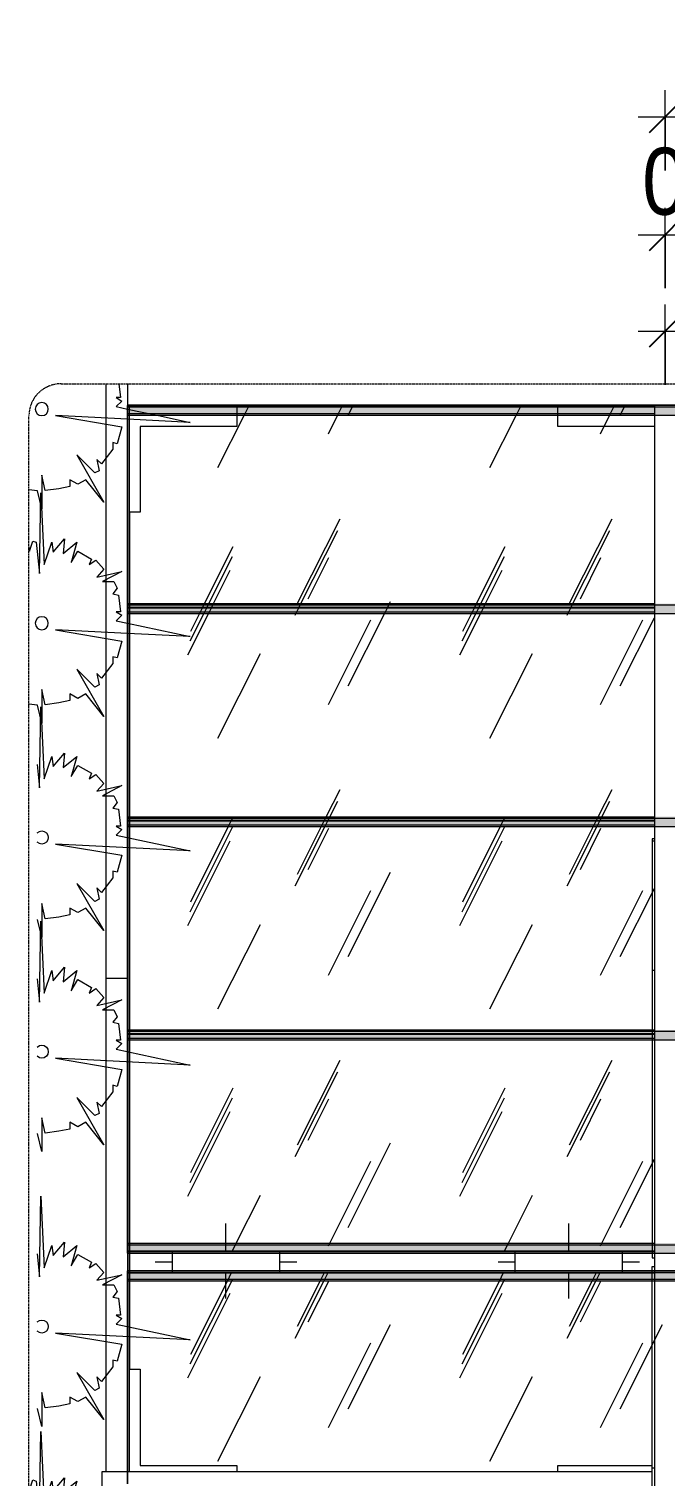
# Model space of a CAD drawing. Header units: millimetres. Extents: x 60855 to 206000, y 5274 to 78634.
# Drawn here: x 136500 to 139470, y 70437 to 77193 of the extents above; entities that cross this region are included whole.
import ezdxf

# ---------------------------------------------------------------- set-up
doc = ezdxf.new("R2010")
doc.units = ezdxf.units.MM
doc.linetypes.add('Dash - Tight', pattern=[4.5, 3, -1.5])
doc.linetypes.add('Hidden', pattern=[7.14375, 4.7625, -2.38125])
for name, color, linetype, lineweight in [('A-ANNO-DIMS', 211, 'Continuous', 9), ('A-ANNO-DIMS-125', 211, 'Continuous', 9), ('A-DETL-GENF-2', 92, 'Dash - Tight', 9), ('A-DETL-GENF-3', 92, 'Hidden', 18), ('A-FLOR', 192, 'Continuous', 9), ('A-GLAZ-CURT', 52, 'Continuous', 9), ('A-GLAZ-CWMG', 51, 'Continuous', 9), ('A-WALL', 113, 'Continuous', 9), ('C-PRKG', 70, 'Continuous', 9), ('G-IMPT', 8, 'Continuous', 9), ('L-PLNT-1', 253, 'Continuous', 9), ('S-COLS', 52, 'Continuous', 9)]:
    doc.layers.add(name, color=color, linetype=linetype, lineweight=lineweight)
doc.layers.add('A-GLAZ-CWMG-2', color=51, linetype='Continuous', lineweight=9, transparency=0.5)
doc.styles.add('UTM Avo', font='', dxfattribs={"width": 0.9, "height": 312.5})
doc.styles.get('UTM Avo').set_extended_font_data('UTM Avo')
doc.dimstyles.new('1_Dim_chi_tiet_2_5', dxfattribs={"dimscale": 304.8, "dimtxt": 312.281546, "dimasz": 0.492126, "dimexe": 0.410105, "dimexo": 0.0625, "dimgap": 0.04101, "dimtad": 1, "dimdec": 0, "dimrnd": 5, "dimzin": 0, "dimdsep": 46, "dimtxsty": 'UTM Avo', "dimblk1": 'OBLIQUE', "dimblk2": 'OBLIQUE', "dimsah": 1, "dimcen": 0.09, "dimdle": 0.410105, "dimazin": 0, "dimtfac": 1, "dimtdec": 4, "dimtix": 1, "dimtmove": 0, "dimatfit": 3, "dimfxl": 0.82021, "dimfxlon": 1, "dimtvp": 1, "dimtolj": 1, "dimtzin": 0, "dimarcsym": 2})
pattern_1 = [(63.321, (1491.9, 1001.66), (-0.0046, 1263.6984), [441.959, -2386.58]), (63.321, (221.9, 1001.66), (-0.0046, 1263.6984), [441.959, -2386.58]), (63.321, (2099.84, 1245.8), (-0.0046, 1263.6984), [441.959, -2386.58]), (63.321, (829.84, 1245.8), (-0.0046, 1263.6984), [441.959, -2386.58]), (63.321, (2007.8, 1159.6), (-0.0046, 1263.6984), [441.959, -2386.58]), (63.321, (737.8, 1159.6), (-0.0046, 1263.6984), [441.959, -2386.58]), (63.321, (1914, 1653.2), (-0.0046, 1263.6984), [214.813, -2613.726]), (63.321, (644, 1653.2), (-0.0046, 1263.6984), [214.813, -2613.726]), (63.321, (1852.7, 1576.8), (-0.0046, 1263.6984), [441.959, -2386.58]), (63.321, (582.7, 1576.8), (-0.0046, 1263.6984), [441.959, -2386.58]), (63.321, (1863.5, 1631.64), (-0.0046, 1263.6984), [441.959, -2386.58]), (63.321, (593.5, 1631.64), (-0.0046, 1263.6984), [441.959, -2386.58]), (63.321, (1351.1, 1391.06), (-0.0046, 1263.6984), [441.959, -2386.58]), (63.321, (81.1, 1391.06), (-0.0046, 1263.6984), [441.959, -2386.58]), (63.321, (1361.95, 1455.7), (-0.0046, 1263.6984), [441.959, -2386.58]), (63.321, (91.95, 1455.7), (-0.0046, 1263.6984), [441.959, -2386.58]), (63.321, (1364.87, 1502.3), (-0.0046, 1263.6984), [441.959, -2386.58]), (63.321, (94.87, 1502.3), (-0.0046, 1263.6984), [441.959, -2386.58])]
pattern_2 = [(63.321, (1491.9, 585.66), (-0.0046, 1263.6984), [441.959, -2386.58]), (63.321, (221.9, 585.66), (-0.0046, 1263.6984), [441.959, -2386.58]), (63.321, (2099.84, 829.8), (-0.0046, 1263.6984), [441.959, -2386.58]), (63.321, (829.84, 829.8), (-0.0046, 1263.6984), [441.959, -2386.58]), (63.321, (2007.8, 743.6), (-0.0046, 1263.6984), [441.959, -2386.58]), (63.321, (737.8, 743.6), (-0.0046, 1263.6984), [441.959, -2386.58]), (63.321, (1914, 1237.2), (-0.0046, 1263.6984), [214.813, -2613.726]), (63.321, (644, 1237.2), (-0.0046, 1263.6984), [214.813, -2613.726]), (63.321, (1852.7, 1160.8), (-0.0046, 1263.6984), [441.959, -2386.58]), (63.321, (582.7, 1160.8), (-0.0046, 1263.6984), [441.959, -2386.58]), (63.321, (1863.5, 1215.64), (-0.0046, 1263.6984), [441.959, -2386.58]), (63.321, (593.5, 1215.64), (-0.0046, 1263.6984), [441.959, -2386.58]), (63.321, (1351.1, 975.05), (-0.0046, 1263.6984), [441.959, -2386.58]), (63.321, (81.1, 975.05), (-0.0046, 1263.6984), [441.959, -2386.58]), (63.321, (1361.95, 1039.7), (-0.0046, 1263.6984), [441.959, -2386.58]), (63.321, (91.95, 1039.7), (-0.0046, 1263.6984), [441.959, -2386.58]), (63.321, (1364.87, 1086.3), (-0.0046, 1263.6984), [441.959, -2386.58]), (63.321, (94.87, 1086.3), (-0.0046, 1263.6984), [441.959, -2386.58])]

# ---------------------------------------------------------------- blocks, each defined once
blk = doc.blocks.new('xe oto1 - xe oto-V70-TKCS_NHÀ XE 1 - MẶT BẰNG MÁI')
at = {"layer": 'C-PRKG'}
for p, q in [((-2500, 0), (-50, 0)), ((-500, 0), (-50, 0)), ((-2500, 0), (-2000, 0)), ((-2500, -48.8), (-2500, -1)), ((-2500, -48.8), (-2500, -1)), ((-2500, -500), (-2500, -48.8)), ((-2500, -926.1), (-2500, -48.8)), ((-2000, -1), (-2000, -48.8)), ((-2000, -48.8), (-2000, -100)), ((-500, -48.8), (-500, -1)), ((-500, -100), (-500, -48.8)), ((-2450, -100), (-2450, -500)), ((-2000, -100), (-2450, -100)), ((-50, -100), (-500, -100)), ((-2450, -500), (-2500, -500)), ((-2500, -500), (-2500, -926.1)), ((-2500, -926.1), (-2500, -500)), ((-2500, -944.4), (-2500, -926.1)), ((-2500, -926.1), (-2500, -944.4)), ((-2500, -944.4), (-2500, -926.1)), ((-2500, -973.8), (-2500, -945.6)), ((-2500, -945.6), (-2500, -973.8)), ((-2500, -973.8), (-2500, -945.6)), ((-2500, -1921.1), (-2500, -973.8)), ((-2500, -973.8), (-2500, -1921.1)), ((-2500, -1921.1), (-2500, -973.8)), ((-2500, -1939.4), (-2500, -1921.1)), ((-2500, -1921.1), (-2500, -1939.4)), ((-2500, -1939.4), (-2500, -1921.1)), ((-2500, -1968.9), (-2500, -1940.6)), ((-2500, -1940.6), (-2500, -1968.9)), ((-2500, -1968.9), (-2500, -1940.6)), ((-2500, -2916.2), (-2500, -1968.9)), ((-2500, -1968.9), (-2500, -2916.2)), ((-2500, -2916.2), (-2500, -1968.9)), ((-2500, -2934.5), (-2500, -2916.2)), ((-2500, -2916.2), (-2500, -2934.5)), ((-2500, -2934.5), (-2500, -2916.2)), ((-2500, -2963.9), (-2500, -2935.7)), ((-2500, -2935.7), (-2500, -2963.9)), ((-2500, -2963.9), (-2500, -2935.7)), ((-2500, -3911.2), (-2500, -2963.9)), ((-2500, -2963.9), (-2500, -3911.2)), ((-2500, -3911.2), (-2500, -2963.9)), ((-2050, -3911.2), (-2050, -3820)), ((-2050, -3911.2), (-2050, -3820)), ((-450, -3911.2), (-450, -3820)), ((-450, -3911.2), (-450, -3820)), ((-2500, -3950.6), (-2500, -3911.2)), ((-2500, -3911.2), (-2500, -3950.6)), ((-2500, -3950.6), (-2500, -3911.2)), ((-2050, -3950), (-2050, -3911.2)), ((-2050, -3950), (-2050, -3911.2)), ((-450, -3950), (-450, -3911.2)), ((-450, -3950), (-450, -3911.2)), ((-2500, -3959), (-2500, -3950.6)), ((-2500, -3950.6), (-2500, -3959)), ((-2500, -3959), (-2500, -3950.6)), ((-2500, -4041), (-2500, -3959)), ((-2500, -3959), (-2500, -4041)), ((-2500, -4041), (-2500, -3959)), ((-2300, -3950), (-1800, -3950)), ((-2300, -3959), (-2300, -3950.6)), ((-2300, -4041), (-2300, -3959)), ((-1800, -3950.6), (-1800, -3959)), ((-1800, -3959), (-1800, -4041)), ((-700, -3950), (-200, -3950)), ((-700, -3959), (-700, -3950.6)), ((-700, -4041), (-700, -3959)), ((-200, -3950.6), (-200, -3959)), ((-200, -3959), (-200, -4041)), ((-2500, -4049.4), (-2500, -4041)), ((-2500, -4041), (-2500, -4049.4)), ((-2500, -4049.4), (-2500, -4041)), ((-2500, -4088.8), (-2500, -4049.4)), ((-2500, -4049.4), (-2500, -4088.8)), ((-2500, -4088.8), (-2500, -4049.4)), ((-2300, -4000), (-2380, -4000)), ((-2300, -4000), (-2380, -4000)), ((-2300, -4049.4), (-2300, -4041)), ((-1800, -4050), (-2300, -4050)), ((-2050, -4088.8), (-2050, -4050)), ((-2050, -4088.8), (-2050, -4050)), ((-1720, -4000), (-1800, -4000)), ((-1720, -4000), (-1800, -4000)), ((-1800, -4041), (-1800, -4049.4)), ((-700, -4000), (-780, -4000)), ((-700, -4000), (-780, -4000)), ((-700, -4049.4), (-700, -4041)), ((-200, -4050), (-700, -4050)), ((-450, -4088.8), (-450, -4050)), ((-450, -4088.8), (-450, -4050)), ((-120, -4000), (-200, -4000)), ((-120, -4000), (-200, -4000)), ((-200, -4041), (-200, -4049.4)), ((-2500, -4980), (-2500, -4088.8)), ((-2500, -4088.8), (-2500, -4500)), ((-2500, -4500), (-2500, -4088.8)), ((-2050, -4170), (-2050, -4088.8)), ((-2050, -4170), (-2050, -4088.8)), ((-450, -4170), (-450, -4088.8)), ((-450, -4170), (-450, -4088.8)), ((-2500, -4500), (-2450, -4500)), ((-2500, -4980), (-2500, -4500)), ((-2450, -4500), (-2450, -4950)), ((-2450, -4950), (-2000, -4950)), ((-2000, -4950), (-2000, -4980)), ((-500, -4950), (-60, -4950)), ((-500, -4980), (-500, -4950))]:
    blk.add_line(p, q, dxfattribs=at)
blk = doc.blocks.new('CAY MAI VAN PHUC - CAY DUC SOC_dwg-V142-TKCS_NHÀ XE 1 - MẶT BẰNG MÁI')
at = {"layer": 'G-IMPT'}
blk.add_line((-506.7, 0.1), (-690.4, -38.8), dxfattribs=at)
at = {"layer": 'G-IMPT', "flags": 128}
for points in [[(-455, 149.8), (-466, 67.5), (-439.4, 67.5), (-472.6, 47.6), (-439.4, 14.4), (-506.7, 0.1)], [(-690.4, -38.8), (-878.3, -78.6), (-506.7, -60.1)], [(-506.7, -60.1), (-80.3, -38.8), (-472.6, -105.2), (-446, -204.9), (-419.4, -198.2), (-419.4, -238.1), (-352.9, -324.5), (-326.3, -297.9), (-339.6, -364.4), (-313, -377.6), (-206.6, -271.3), (-366.2, -550.4), (-259.8, -417.5), (-213.3, -444.1), (-166.7, -417.5), (-166.7, -457.4), (-100.2, -470.7), (-19.9, -481.4), (-0.5, -390.9), (-0.5, -590.3), (26.2, -484), (76, -478.4)]]:
    blk.add_lwpolyline(points, dxfattribs=at)
at = {"layer": 'G-IMPT'}
blk.add_circle((0, 0), 38.6, dxfattribs=at)
blk = doc.blocks.new('CAY MAI VAN PHUC - CAY BONG TRANG-V143-TKCS_NHÀ XE 1 - MẶT BẰNG MÁI')
at = {"extrusion": (0, 0, -1), "xscale": 0.7894736842105263, "yscale": 0.7894736842105263, "zscale": -0.7894736842105263, "rotation": 180}
blk.add_blockref('CAY MAI VAN PHUC - CAY DUC SOC_dwg-V142-TKCS_NHÀ XE 1 - MẶT BẰNG MÁI', (0, 0), dxfattribs=at)
blk = doc.blocks.new('CAY MAI VAN PHUC - CAY DUC SOC_dwg-V144-TKCS_NHÀ XE 1 - MẶT BẰNG MÁI')
at = {"layer": 'G-IMPT', "flags": 128}
for points in [[(32.8, 479.5), (12.9, 293.4), (6.2, 771.8), (-13.8, 346.6), (-60.3, 479.5), (-67, 419.7), (-133.5, 499.4), (-126.8, 413), (-206.6, 479.5), (-173.4, 359.9), (-213.3, 426.3), (-293.1, 379.8), (-279.8, 346.6), (-319.7, 373.2), (-366.2, 320), (-326.3, 273.5), (-472.6, 306.7), (-359.6, 246.9), (-426.1, 246.9), (-446, 207.1), (-419.4, 173.8), (-452.7, 167.2), (-466, 67.5), (-439.4, 67.5), (-472.6, 47.6), (-439.4, 14.4), (-506.7, 0.1)], [(76, 452.7), (72.7, 426.3), (52.8, 486.1), (32.8, 479.5)], [(-506.7, 0.1), (-878.3, -78.6), (-506.7, -60.1)], [(-506.7, -60.1), (-80.3, -38.8), (-472.6, -105.2), (-446, -204.9), (-419.4, -198.2), (-419.4, -238.1), (-352.9, -324.5), (-326.3, -297.9), (-339.6, -364.4), (-313, -377.6), (-206.6, -271.3), (-366.2, -550.4), (-259.8, -417.5), (-213.3, -444.1), (-166.7, -417.5), (-166.7, -457.4), (-100.2, -470.7), (-19.9, -481.4), (-0.5, -390.9), (-0.5, -590.3), (26.2, -484), (76, -478.4)]]:
    blk.add_lwpolyline(points, dxfattribs=at)
at = {"layer": 'G-IMPT'}
blk.add_circle((0, 0), 38.6, dxfattribs=at)
blk = doc.blocks.new('CAY MAI VAN PHUC - CAY BONG TRANG-V145-TKCS_NHÀ XE 1 - MẶT BẰNG MÁI')
at = {"extrusion": (0, 0, -1), "xscale": 0.7894736842105263, "yscale": 0.7894736842105263, "zscale": -0.7894736842105263, "rotation": 180}
blk.add_blockref('CAY MAI VAN PHUC - CAY DUC SOC_dwg-V144-TKCS_NHÀ XE 1 - MẶT BẰNG MÁI', (0, 0), dxfattribs=at)
blk = doc.blocks.new('CAY MAI VAN PHUC - CAY DUC SOC_dwg-V137-TKCS_NHÀ XE 1 - MẶT BẰNG MÁI')
at = {"layer": 'G-IMPT', "flags": 128}
blk.add_lwpolyline([(27.6, 430.8), (12.9, 293.4), (6.2, 771.8), (-13.8, 346.6), (-60.3, 479.5), (-67, 419.7), (-133.5, 499.4), (-126.8, 413), (-206.6, 479.5), (-173.4, 359.9), (-213.3, 426.3), (-293.1, 379.8), (-279.8, 346.6), (-319.7, 373.2), (-366.2, 320), (-326.3, 273.5), (-472.6, 306.7), (-359.6, 246.9), (-426.1, 246.9), (-446, 207.1), (-419.4, 173.8), (-452.7, 167.2), (-466, 67.5), (-439.4, 67.5), (-472.6, 47.6), (-439.4, 14.4), (-878.3, -78.6), (-80.3, -38.8), (-472.6, -105.2), (-446, -204.9), (-419.4, -198.2), (-419.4, -238.1), (-352.9, -324.5), (-326.3, -297.9), (-339.6, -364.4), (-313, -377.6), (-206.6, -271.3), (-366.2, -550.4), (-259.8, -417.5), (-213.3, -444.1), (-166.7, -417.5), (-166.7, -457.4), (-100.2, -470.7), (-19.9, -481.4), (-0.5, -390.9), (-0.5, -590.3), (26.2, -484)], dxfattribs=at)
at = {"layer": 'G-IMPT'}
blk.add_arc((0, 0), 38.6, 45, 315, dxfattribs=at)
blk = doc.blocks.new('CAY MAI VAN PHUC - CAY BONG TRANG-V139-TKCS_NHÀ XE 1 - MẶT BẰNG MÁI')
at = {"extrusion": (0, 0, -1), "xscale": 0.7894736842105263, "yscale": 0.7894736842105263, "zscale": -0.7894736842105263, "rotation": 180}
blk.add_blockref('CAY MAI VAN PHUC - CAY DUC SOC_dwg-V137-TKCS_NHÀ XE 1 - MẶT BẰNG MÁI', (0, 0), dxfattribs=at)
blk = doc.blocks.new('CAY MAI VAN PHUC - CAY DUC SOC_dwg-V146-TKCS_NHÀ XE 1 - MẶT BẰNG MÁI')
at = {"layer": 'G-IMPT', "flags": 128}
for points in [[(32.8, 479.5), (12.9, 293.4), (6.2, 771.8), (-13.8, 346.6), (-60.3, 479.5), (-67, 419.7), (-133.5, 499.4), (-126.8, 413), (-206.6, 479.5), (-173.4, 359.9), (-213.3, 426.3), (-293.1, 379.8), (-279.8, 346.6), (-319.7, 373.2), (-366.2, 320), (-326.3, 273.5), (-472.6, 306.7), (-359.6, 246.9), (-426.1, 246.9), (-446, 207.1), (-419.4, 173.8), (-452.7, 167.2), (-466, 67.5), (-439.4, 67.5), (-472.6, 47.6), (-439.4, 14.4), (-878.3, -78.6), (-80.3, -38.8), (-472.6, -105.2), (-446, -204.9), (-419.4, -198.2), (-419.4, -238.1), (-352.9, -324.5), (-326.3, -297.9), (-339.6, -364.4), (-313, -377.6), (-206.6, -271.3), (-366.2, -550.4), (-259.8, -417.5), (-213.3, -444.1), (-166.7, -417.5), (-166.7, -457.4), (-100.2, -470.7), (-19.9, -481.4), (-0.5, -390.9), (-0.5, -590.3), (26.2, -484), (76, -478.4)], [(76, 452.7), (72.7, 426.3), (52.8, 486.1), (32.8, 479.5)]]:
    blk.add_lwpolyline(points, dxfattribs=at)
at = {"layer": 'G-IMPT'}
blk.add_circle((0, 0), 38.6, dxfattribs=at)
blk = doc.blocks.new('CAY MAI VAN PHUC - CAY BONG TRANG-V147-TKCS_NHÀ XE 1 - MẶT BẰNG MÁI')
at = {"extrusion": (0, 0, -1), "xscale": 0.7894736842105263, "yscale": 0.7894736842105263, "zscale": -0.7894736842105263, "rotation": 180}
blk.add_blockref('CAY MAI VAN PHUC - CAY DUC SOC_dwg-V146-TKCS_NHÀ XE 1 - MẶT BẰNG MÁI', (0, 0), dxfattribs=at)
blk = doc.blocks.new('TRỤ ĐỂ XE - TRỤ ĐỂ XE-V157-TKCS_NHÀ XE 1 - MẶT BẰNG MÁI')
at = {"layer": 'S-COLS'}
for p, q in [((50, 1374.5), (-50, 1374.5)), ((-50, 1325.7), (-50, 1373.5)), ((50, 1325.7), (50, 1373.5)), ((-50, 1083.8), (-50, 1325.7)), ((50, 1083.8), (50, 1325.7)), ((-60, 1083.8), (-60, 1185.4)), ((-60, 1185.4), (-50, 1185.4)), ((50, 1185.4), (60, 1185.4)), ((60, 1185.4), (60, 1083.8)), ((-60, 1065.5), (-60, 1083.8)), ((-50, 1065.5), (-50, 1083.8)), ((50, 1065.5), (50, 1083.8)), ((60, 1083.8), (60, 1065.5)), ((-60, 1036.1), (-60, 1064.3)), ((-60, 960.7), (-60, 1036.1)), ((-50, 1036.1), (-50, 1064.3)), ((-50, 88.8), (-50, 1036.1)), ((50, 1036.1), (50, 1064.3)), ((50, 88.8), (50, 1036.1)), ((60, 1064.3), (60, 1036.1)), ((60, 1036.1), (60, 960.7)), ((-60, 88.8), (-60, 960.7)), ((-50, 960.7), (-60, 960.7)), ((60, 960.7), (50, 960.7)), ((60, 960.7), (60, 88.8)), ((-60, 49.4), (-60, 88.8)), ((-50, 49.4), (-50, 88.8)), ((50, 49.4), (50, 88.8)), ((60, 88.8), (60, 49.4)), ((-60, 41), (-60, 49.4)), ((-60, 20), (-60, 41)), ((-50, 20), (-60, 20)), ((-50, 41), (-50, 49.4)), ((-50, -41), (-50, 41)), ((50, 41), (50, 49.4)), ((50, -41), (50, 41)), ((60, 20), (50, 20)), ((60, 49.4), (60, 41)), ((60, 41), (60, 20)), ((-60, -41), (-60, -20)), ((-50, -20), (-60, -20)), ((-60, -49.4), (-60, -41)), ((-60, -88.8), (-60, -49.4)), ((-50, -88.8), (-50, -41)), ((60, -20), (50, -20)), ((50, -88.8), (50, -41)), ((60, -41), (60, -20)), ((60, -49.4), (60, -41)), ((60, -88.8), (60, -49.4)), ((-60, -1036.1), (-60, -88.8)), ((-50, -1036.1), (-50, -88.8)), ((50, -1036.1), (50, -88.8)), ((60, -1036.1), (60, -88.8)), ((-60, -1064.3), (-60, -1036.1)), ((-60, -1083.8), (-60, -1065.5)), ((-50, -1083.8), (-50, -1036.1)), ((50, -1083.8), (50, -1036.1)), ((60, -1064.3), (60, -1036.1)), ((60, -1083.8), (60, -1065.5)), ((-60, -1363.3), (-60, -1083.8)), ((-50, -2031.1), (-50, -1083.8)), ((50, -2031.1), (50, -1083.8)), ((60, -1363.3), (60, -1083.8)), ((-60, -1966), (-60, -1363.3)), ((-50, -1363.3), (-60, -1363.3)), ((60, -1363.3), (50, -1363.3)), ((60, -1966), (60, -1363.3)), ((-50, -1966), (-60, -1966)), ((-60, -1966), (-60, -1974.9)), ((-60, -1974.9), (-50, -1974.9)), ((60, -1966), (50, -1966)), ((50, -1974.9), (60, -1974.9)), ((60, -1974.9), (60, -1966)), ((-50, -2078.8), (-50, -2031.1)), ((-50, -3026.2), (-50, -2078.8)), ((50, -2078.8), (50, -2031.1)), ((50, -3026.2), (50, -2078.8)), ((-50, -3073.9), (-50, -3026.2)), ((50, -3073.9), (50, -3026.2)), ((-50, -3951.2), (-50, -3073.9)), ((50, -3951.2), (50, -3073.9)), ((-50, -3999), (-50, -3951.2)), ((50, -3999), (50, -3951.2)), ((-50, -4000), (50, -4000))]:
    blk.add_line(p, q, dxfattribs=at)
blk = doc.blocks.new('System Panel - Glazed-V180-TKCS_NHÀ XE 1 - MẶT BẰNG MÁI')
at = {"layer": 'A-GLAZ-CURT'}
h = blk.add_hatch(dxfattribs=at)
h.set_pattern_fill('FP_14', color=256, style=0, pattern_type=2)
h.set_pattern_definition(pattern_1)
h.paths.add_polyline_path([(77352.6, 70372), (77352.6, 70400.3), (63152.6, 70400.3), (63152.6, 70372), (71135.3, 70372)])
h.paths.add_polyline_path([(75709, 71347.5), (77352.6, 71347.5), (77352.6, 71386.9), (63152.6, 71386.9), (63152.6, 71347.5), (73422.2, 71347.5)])
h = blk.add_hatch(dxfattribs=at)
h.set_pattern_fill('FP_14', color=256, style=0, pattern_type=2)
h.set_pattern_definition(pattern_1)
h.paths.add_polyline_path([(63152.6, 70400.3), (77352.6, 70400.3), (77352.6, 71347.5), (63152.6, 71347.5), (63152.6, 70451.8)])
for p, q in [((77352.6, 71386.9), (63152.6, 71386.9)), ((63152.6, 71386.9), (63152.6, 71347.5)), ((63152.6, 71385.7), (63152.6, 71386.9)), ((63152.6, 71347.5), (63152.6, 71385.7)), ((63152.6, 71385.7), (65612.6, 71385.7)), ((63152.6, 70400.3), (63152.6, 71347.5)), ((63152.6, 71347.1), (63152.6, 70400.3))]:
    blk.add_line(p, q, dxfattribs=at)
blk = doc.blocks.new('Rectangular Mullion - 40 x 80mm-V181-TKCS_NHÀ XE 1 - MẶT BẰNG MÁI')
at = {"layer": 'A-GLAZ-CWMG-2'}
for points in [[(77352.6, 71355.5), (77352.6, 71395.3), (63152.6, 71395.3), (63152.6, 71355.5), (75709, 71355.5)], [(77352.6, 71347.5), (77352.6, 71355.5), (63152.6, 71355.5), (63152.6, 71347.5), (75709, 71347.5)]]:
    blk.add_hatch(color=256, dxfattribs=at).paths.add_polyline_path(points)
at = {"layer": 'A-GLAZ-CWMG'}
for p, q in [((63152.6, 71355.5), (63152.6, 71395.3)), ((63152.6, 71395.3), (63152.6, 71387.3)), ((77352.6, 71395.3), (63152.6, 71395.3)), ((63152.6, 71387.3), (63152.6, 71347.5)), ((63152.6, 71387.3), (77352.6, 71387.3)), ((63152.6, 71347.5), (63152.6, 71355.5)), ((77352.6, 71355.5), (63152.6, 71355.5)), ((77352.6, 71347.5), (63152.6, 71347.5))]:
    blk.add_line(p, q, dxfattribs=at)
blk = doc.blocks.new('System Panel - Glazed-V185-TKCS_NHÀ XE 1 - MẶT BẰNG MÁI')
at = {"layer": 'A-GLAZ-CURT'}
h = blk.add_hatch(dxfattribs=at)
h.set_pattern_fill('FP_31', color=256, style=0, pattern_type=2)
h.set_pattern_definition(pattern_2)
h.paths.add_polyline_path([(63152.6, 71485.7), (65612.6, 71485.7), (65612.6, 71525.1), (63152.6, 71525.1), (63152.6, 71517.2)])
h.paths.add_polyline_path([(66561.6, 71485.7), (73112.6, 71485.7), (73112.6, 71525.1), (65712.6, 71525.1), (65712.6, 71485.7)])
h.paths.add_polyline_path([(73212.6, 71485.7), (77352.6, 71485.7), (77352.6, 71525.1), (73212.6, 71525.1), (73212.6, 71517.2)])
h.paths.add_polyline_path([(75709, 72472.4), (77352.6, 72472.4), (77352.6, 72500.7), (73212.6, 72500.7), (73212.6, 72472.4), (73422.2, 72472.4)])
h.paths.add_polyline_path([(66561.6, 72472.4), (73112.6, 72472.4), (73112.6, 72500.7), (65712.6, 72500.7), (65712.6, 72472.4)])
h.paths.add_polyline_path([(63152.6, 72472.4), (65612.6, 72472.4), (65612.6, 72500.7), (63152.6, 72500.7)])
h = blk.add_hatch(dxfattribs=at)
h.set_pattern_fill('FP_31', color=256, style=0, pattern_type=2)
h.set_pattern_definition(pattern_2)
h.paths.add_polyline_path([(77352.6, 71525.1), (77352.6, 72472.4), (73212.6, 72472.4), (73212.6, 71525.1), (75709, 71525.1)])
h.paths.add_polyline_path([(63152.6, 71525.1), (65612.6, 71525.1), (65612.6, 72472.4), (63152.6, 72472.4)])
h.paths.add_polyline_path([(65712.6, 71525.1), (73112.6, 71525.1), (73112.6, 72472.4), (65712.6, 72472.4)])
for p, q in [((63152.6, 72501.9), (65612.6, 72501.9)), ((63152.6, 72500.7), (63152.6, 72501.9)), ((63152.6, 72472.4), (63152.6, 72500.7)), ((65612.6, 72500.7), (63152.6, 72500.7)), ((63152.6, 72500.7), (63152.6, 72472.4)), ((63152.6, 71525.1), (63152.6, 72472.4)), ((63152.6, 72472.4), (63152.6, 71525.5)), ((63152.6, 71486.9), (63152.6, 71525.1)), ((63152.6, 71525.1), (63152.6, 71485.7)), ((65612.6, 71486.9), (63152.6, 71486.9)), ((63152.6, 71485.7), (63152.6, 71486.9)), ((63152.6, 71485.7), (65612.6, 71485.7))]:
    blk.add_line(p, q, dxfattribs=at)
blk = doc.blocks.new('Rectangular Mullion - 40 x 80mm-V186-TKCS_NHÀ XE 1 - MẶT BẰNG MÁI')
at = {"layer": 'A-GLAZ-CWMG-2'}
for points in [[(63152.6, 71517.2), (77352.6, 71517.2), (77352.6, 71525.1), (63152.6, 71525.1)], [(63152.6, 71477.4), (77352.6, 71477.4), (77352.6, 71517.2), (63152.6, 71517.2)]]:
    blk.add_hatch(color=256, dxfattribs=at).paths.add_polyline_path(points)
at = {"layer": 'A-GLAZ-CWMG'}
for p, q in [((63152.6, 71517.2), (63152.6, 71525.1)), ((63152.6, 71525.1), (63152.6, 71485.3)), ((63152.6, 71525.1), (65612.6, 71525.1)), ((63152.6, 71477.4), (63152.6, 71517.2)), ((63152.6, 71517.2), (77352.6, 71517.2)), ((63152.6, 71485.3), (63152.6, 71477.4)), ((65612.6, 71485.3), (63152.6, 71485.3)), ((63152.6, 71477.4), (77352.6, 71477.4))]:
    blk.add_line(p, q, dxfattribs=at)
blk = doc.blocks.new('Rectangular Mullion - 40 x 80mm-V187-TKCS_NHÀ XE 1 - MẶT BẰNG MÁI')
at = {"layer": 'A-GLAZ-CWMG-2'}
for points in [[(63152.6, 75427.4), (77352.6, 75427.4), (77352.6, 75435.3), (63152.6, 75435.3)], [(63152.6, 75387.6), (77352.6, 75387.6), (77352.6, 75427.4), (63152.6, 75427.4)]]:
    blk.add_hatch(color=256, dxfattribs=at).paths.add_polyline_path(points)
at = {"layer": 'A-GLAZ-CWMG'}
for p, q in [((63152.6, 75435.3), (63152.6, 75395.5)), ((63152.6, 75427.4), (63152.6, 75435.3)), ((63152.6, 75435.3), (65612.6, 75435.3)), ((63152.6, 75387.6), (63152.6, 75427.4)), ((77352.6, 75427.4), (63152.6, 75427.4)), ((63152.6, 75395.5), (63152.6, 75387.6)), ((65612.6, 75395.5), (63152.6, 75395.5)), ((77352.6, 75387.6), (63152.6, 75387.6))]:
    blk.add_line(p, q, dxfattribs=at)
blk = doc.blocks.new('System Panel - Glazed-V188-TKCS_NHÀ XE 1 - MẶT BẰNG MÁI')
at = {"layer": 'A-GLAZ-CURT'}
h = blk.add_hatch(dxfattribs=at)
h.set_pattern_fill('FP_31', color=256, style=0, pattern_type=2)
h.set_pattern_definition(pattern_2)
h.paths.add_polyline_path([(63152.6, 72500.7), (65612.6, 72500.7), (65612.6, 72520.2), (63152.6, 72520.2), (63152.6, 72512.2)])
h.paths.add_polyline_path([(66561.6, 72500.7), (73112.6, 72500.7), (73112.6, 72520.2), (65712.6, 72520.2), (65712.6, 72500.7)])
h.paths.add_polyline_path([(73212.6, 72500.7), (77352.6, 72500.7), (77352.6, 72520.2), (73212.6, 72520.2), (73212.6, 72512.2)])
h.paths.add_polyline_path([(73112.6, 73467.5), (73112.6, 73495.7), (65712.6, 73495.7), (65712.6, 73467.5), (71135.3, 73467.5)])
h.paths.add_polyline_path([(77352.6, 73467.5), (77352.6, 73495.7), (73212.6, 73495.7), (73212.6, 73467.5), (75709, 73467.5)])
h.paths.add_polyline_path([(65612.6, 73467.5), (65612.6, 73495.7), (63152.6, 73495.7), (63152.6, 73467.5)])
h = blk.add_hatch(dxfattribs=at)
h.set_pattern_fill('FP_31', color=256, style=0, pattern_type=2)
h.set_pattern_definition(pattern_2)
h.paths.add_polyline_path([(77352.6, 72520.2), (77352.6, 73467.5), (73212.6, 73467.5), (73212.6, 72520.2), (75709, 72520.2)])
h.paths.add_polyline_path([(64274.7, 72520.2), (65612.6, 72520.2), (65612.6, 73467.5), (63152.6, 73467.5), (63152.6, 72520.2)])
h.paths.add_polyline_path([(65712.6, 72520.2), (73112.6, 72520.2), (73112.6, 73467.5), (65712.6, 73467.5), (65712.6, 73428.1)])
for p, q in [((63152.6, 73496.9), (65612.6, 73496.9)), ((63152.6, 73495.7), (63152.6, 73496.9)), ((63152.6, 73467.5), (63152.6, 73495.7)), ((65612.6, 73495.7), (63152.6, 73495.7)), ((63152.6, 73495.7), (63152.6, 73467.5)), ((63152.6, 72520.2), (63152.6, 73467.5)), ((63152.6, 73467.5), (63152.6, 72520.6)), ((63152.6, 72501.9), (63152.6, 72520.2)), ((63152.6, 72520.2), (63152.6, 72500.7)), ((65612.6, 72501.9), (63152.6, 72501.9)), ((63152.6, 72500.7), (63152.6, 72501.9)), ((63152.6, 72500.7), (65612.6, 72500.7))]:
    blk.add_line(p, q, dxfattribs=at)
blk = doc.blocks.new('System Panel - Glazed-V189-TKCS_NHÀ XE 1 - MẶT BẰNG MÁI')
at = {"layer": 'A-GLAZ-CURT'}
h = blk.add_hatch(dxfattribs=at)
h.set_pattern_fill('FP_31', color=256, style=0, pattern_type=2)
h.set_pattern_definition(pattern_2)
h.paths.add_polyline_path([(63152.6, 73495.7), (65612.6, 73495.7), (65612.6, 73515.2), (63152.6, 73515.2), (63152.6, 73507.3)])
h.paths.add_polyline_path([(65712.6, 73495.7), (73112.6, 73495.7), (73112.6, 73515.2), (65712.6, 73515.2), (65712.6, 73507.3)])
h.paths.add_polyline_path([(73212.6, 73495.7), (77352.6, 73495.7), (77352.6, 73515.2), (73212.6, 73515.2), (73212.6, 73507.3)])
h.paths.add_polyline_path([(73112.6, 74462.5), (73112.6, 74490.8), (65712.6, 74490.8), (65712.6, 74462.5), (71135.3, 74462.5)])
h.paths.add_polyline_path([(77352.6, 74462.5), (77352.6, 74490.8), (73212.6, 74490.8), (73212.6, 74462.5), (75709, 74462.5)])
h.paths.add_polyline_path([(65612.6, 74462.5), (65612.6, 74490.8), (63152.6, 74490.8), (63152.6, 74462.5)])
h = blk.add_hatch(dxfattribs=at)
h.set_pattern_fill('FP_31', color=256, style=0, pattern_type=2)
h.set_pattern_definition(pattern_2)
h.paths.add_polyline_path([(77352.6, 73515.2), (77352.6, 74462.5), (73212.6, 74462.5), (73212.6, 73515.2), (75709, 73515.2)])
h.paths.add_polyline_path([(63152.6, 73515.2), (65612.6, 73515.2), (65612.6, 74462.5), (63152.6, 74462.5)])
h.paths.add_polyline_path([(65712.6, 73515.2), (73112.6, 73515.2), (73112.6, 74462.5), (65712.6, 74462.5)])
for p, q in [((63152.6, 74491.9), (65612.6, 74491.9)), ((63152.6, 74490.8), (63152.6, 74491.9)), ((63152.6, 74462.5), (63152.6, 74490.8)), ((65612.6, 74490.8), (63152.6, 74490.8)), ((63152.6, 74490.8), (63152.6, 74462.5)), ((63152.6, 73515.2), (63152.6, 74462.5)), ((63152.6, 74462.5), (63152.6, 73515.6)), ((63152.6, 73496.9), (63152.6, 73515.2)), ((63152.6, 73515.2), (63152.6, 73495.7)), ((65612.6, 73496.9), (63152.6, 73496.9)), ((63152.6, 73495.7), (63152.6, 73496.9)), ((63152.6, 73495.7), (65612.6, 73495.7))]:
    blk.add_line(p, q, dxfattribs=at)
blk = doc.blocks.new('System Panel - Glazed-V190-TKCS_NHÀ XE 1 - MẶT BẰNG MÁI')
at = {"layer": 'A-GLAZ-CURT'}
h = blk.add_hatch(dxfattribs=at)
h.set_pattern_fill('FP_31', color=256, style=0, pattern_type=2)
h.set_pattern_definition(pattern_2)
h.paths.add_polyline_path([(65612.6, 74510.3), (65612.6, 75387.6), (63152.6, 75387.6), (63152.6, 74510.3)])
h.paths.add_polyline_path([(73212.6, 74510.3), (77352.6, 74510.3), (77352.6, 75387.6), (73212.6, 75387.6)])
h.paths.add_polyline_path([(73112.6, 74510.3), (73112.6, 75387.6), (65712.6, 75387.6), (65712.6, 74510.3), (71135.3, 74510.3)])
h.paths.add_polyline_path([(65612.6, 75435.3), (65612.6, 75435.7), (63152.6, 75435.3)])
h.paths.add_polyline_path([(77352.6, 75435.3), (77352.6, 75435.7), (75709, 75435.3)])
h = blk.add_hatch(dxfattribs=at)
h.set_pattern_fill('FP_31', color=256, style=0, pattern_type=2)
h.set_pattern_definition(pattern_2)
h.paths.add_polyline_path([(63152.6, 74490.8), (65612.6, 74490.8), (65612.6, 74510.3), (63152.6, 74510.3), (63152.6, 74502.3)])
h.paths.add_polyline_path([(65712.6, 74490.8), (73112.6, 74490.8), (73112.6, 74510.3), (65712.6, 74510.3), (65712.6, 74502.3)])
h.paths.add_polyline_path([(73212.6, 74490.8), (77352.6, 74490.8), (77352.6, 74510.3), (73212.6, 74510.3), (73212.6, 74502.3)])
h.paths.add_polyline_path([(77352.6, 75387.6), (77352.6, 75435.3), (73212.6, 75435.3), (73212.6, 75387.6), (75709, 75387.6)])
h.paths.add_polyline_path([(66561.6, 75387.6), (73112.6, 75387.6), (73112.6, 75435.3), (65712.6, 75435.3), (65712.6, 75387.6)])
h.paths.add_polyline_path([(63152.6, 75387.6), (65612.6, 75387.6), (65612.6, 75435.3), (63152.6, 75435.3), (63152.6, 75427.4)])
for p, q in [((63152.6, 75436.9), (77352.6, 75436.9)), ((63152.6, 75435.7), (63152.6, 75436.9)), ((65612.6, 75435.7), (63152.6, 75435.7)), ((63152.6, 75387.6), (63152.6, 75435.3)), ((63152.6, 75435.3), (63152.6, 75387.6)), ((63152.6, 74510.3), (63152.6, 75387.6)), ((63152.6, 75387.6), (63152.6, 74510.7)), ((63152.6, 74491.9), (63152.6, 74510.3)), ((63152.6, 74510.3), (63152.6, 74490.8)), ((65612.6, 74491.9), (63152.6, 74491.9)), ((63152.6, 74490.8), (63152.6, 74491.9)), ((63152.6, 74490.8), (65612.6, 74490.8))]:
    blk.add_line(p, q, dxfattribs=at)
blk = doc.blocks.new('Rectangular Mullion - 40 x 80mm-V191-TKCS_NHÀ XE 1 - MẶT BẰNG MÁI')
at = {"layer": 'A-GLAZ-CWMG-2'}
for points in [[(63152.6, 72512.2), (77352.6, 72512.2), (77352.6, 72520.2), (63152.6, 72520.2)], [(63152.6, 72472.4), (77352.6, 72472.4), (77352.6, 72512.2), (63152.6, 72512.2)]]:
    blk.add_hatch(color=256, dxfattribs=at).paths.add_polyline_path(points)
at = {"layer": 'A-GLAZ-CWMG'}
for p, q in [((63152.6, 72520.2), (63152.6, 72480.4)), ((63152.6, 72512.2), (63152.6, 72520.2)), ((63152.6, 72520.2), (65612.6, 72520.2)), ((63152.6, 72472.4), (63152.6, 72512.2)), ((77352.6, 72512.2), (63152.6, 72512.2)), ((63152.6, 72480.4), (63152.6, 72472.4)), ((65612.6, 72480.4), (63152.6, 72480.4)), ((77352.6, 72472.4), (63152.6, 72472.4))]:
    blk.add_line(p, q, dxfattribs=at)
blk = doc.blocks.new('BORDER VIEW - BORDER VIEW-4801287-TKCS_NHÀ XE 1 - MẶT BẰNG MÁI')
at = {"layer": 'A-DETL-GENF-3'}
for p, q in [((150, 22660.2), (35331.8, 22660.2)), ((0, 150), (0, 22510.2))]:
    blk.add_line(p, q, dxfattribs=at)
blk.add_arc((150, 22510.2), 150, 90, 180, dxfattribs=at)
blk = doc.blocks.new('DIMBLOCK54-TKCS_NHÀ XE 1 - MẶT BẰNG MÁI')
at = {"layer": 'A-ANNO-DIMS-125'}
for p, q in [((139470.1, 75532), (139470.1, 75907)), ((146970.1, 75532), (146970.1, 75907)), ((139345.1, 75782), (146970.1, 75782)), ((139470.1, 75782), (139470.1, 75532)), ((146970.1, 75782), (146970.1, 75532))]:
    blk.add_line(p, q, dxfattribs=at)
at = {"layer": 'A-ANNO-DIMS-125', "lineweight": 25}
for p, q in [((139470.1, 75782), (139545.1, 75857)), ((146970.1, 75782), (147045.1, 75857)), ((139470.1, 75782), (139395.1, 75707)), ((146970.1, 75782), (146895.1, 75707))]:
    blk.add_line(p, q, dxfattribs=at)
at = {"layer": 'A-ANNO-DIMS-125', "color": 0, "insert": (142792.1, 76188), "char_height": 312.5, "width": 1027.059, "attachment_point": 1, "line_spacing_factor": 1.110334, "style": 'UTM Avo'}
blk.add_mtext('7500', dxfattribs=at)
blk = doc.blocks.new('_Oblique')
at = {"color": 0, "linetype": 'ByBlock', "lineweight": -2}
blk.add_line((-0.5, -0.5), (0.5, 0.5), dxfattribs=at)
blk = doc.blocks.new('DIMBLOCK58-TKCS_NHÀ XE 1 - MẶT BẰNG MÁI')
at = {"layer": 'A-ANNO-DIMS-125'}
for p, q in [((139470.1, 75982), (139470.1, 76357)), ((139470.1, 75982), (139470.1, 76357)), ((139345.1, 76232), (139470.1, 76232)), ((139470.1, 76232), (139470.1, 75982)), ((139470.1, 76232), (139470.1, 75982))]:
    blk.add_line(p, q, dxfattribs=at)
at = {"layer": 'A-ANNO-DIMS-125', "lineweight": 25}
for q in [(139545.1, 76307), (139545.1, 76307), (139395.1, 76157), (139395.1, 76157)]:
    blk.add_line((139470.1, 76232), q, dxfattribs=at)
at = {"layer": 'A-ANNO-DIMS-125', "color": 0, "insert": (139363.1, 76638), "char_height": 312.5, "width": 256.765, "attachment_point": 1, "line_spacing_factor": 1.110334, "style": 'UTM Avo'}
blk.add_mtext('0', dxfattribs=at)
blk = doc.blocks.new('DIMBLOCK59-TKCS_NHÀ XE 1 - MẶT BẰNG MÁI')
at = {"layer": 'A-ANNO-DIMS-125'}
for p, q in [((139470.1, 75982), (139470.1, 76357)), ((144470.1, 75982), (144470.1, 76357)), ((139470.1, 76232), (144470.1, 76232)), ((139470.1, 76232), (139470.1, 75982)), ((144470.1, 76232), (144470.1, 75982))]:
    blk.add_line(p, q, dxfattribs=at)
at = {"layer": 'A-ANNO-DIMS-125', "lineweight": 25}
for p, q in [((139470.1, 76232), (139545.1, 76307)), ((144470.1, 76232), (144545.1, 76307)), ((139470.1, 76232), (139395.1, 76157)), ((144470.1, 76232), (144395.1, 76157))]:
    blk.add_line(p, q, dxfattribs=at)
at = {"layer": 'A-ANNO-DIMS-125', "color": 0, "insert": (141542.1, 76638), "char_height": 312.5, "width": 1027.059, "attachment_point": 1, "line_spacing_factor": 1.110334, "style": 'UTM Avo'}
blk.add_mtext('5000', dxfattribs=at)
blk = doc.blocks.new('DIMBLOCK65-TKCS_NHÀ XE 1 - MẶT BẰNG MÁI')
at = {"layer": 'A-ANNO-DIMS-125'}
for p, q in [((139470.1, 76532), (139470.1, 76907)), ((169050.1, 76532), (169050.1, 76907)), ((139345.1, 76782), (169175.1, 76782)), ((139470.1, 76782), (139470.1, 76532)), ((169050.1, 76782), (169050.1, 76532))]:
    blk.add_line(p, q, dxfattribs=at)
at = {"layer": 'A-ANNO-DIMS-125', "lineweight": 25}
for p, q in [((139470.1, 76782), (139545.1, 76857)), ((169050.1, 76782), (169125.1, 76857)), ((139470.1, 76782), (139395.1, 76707)), ((169050.1, 76782), (168975.1, 76707))]:
    blk.add_line(p, q, dxfattribs=at)
at = {"layer": 'A-ANNO-DIMS-125', "color": 0, "insert": (153725.1, 77188), "char_height": 312.5, "width": 1283.824, "attachment_point": 1, "line_spacing_factor": 1.110334, "style": 'UTM Avo'}
blk.add_mtext('29580', dxfattribs=at)

msp = doc.modelspace()

# ---------------------------------------------------------------- linework, layer by layer
at = {"layer": 'A-FLOR'}
for p, q in [((136960.1, 75436.3), (136970.1, 75436.3)), ((136960.1, 75435.3), (136960.1, 74491.9)), ((137470.1, 75436.3), (138970.1, 75436.3)), ((136960.1, 74490.8), (136960.1, 73496.9)), ((136860.1, 70456.1), (136860.1, 72761.8)), ((136960.1, 72761.8), (136960.1, 72501.9)), ((136960.1, 72500.7), (136960.1, 70456.3)), ((139410.1, 70456.3), (136840.1, 70456.3)), ((136840.1, 70456.3), (136840.1, 69741.9))]:
    msp.add_line(p, q, dxfattribs=at)
at = {"layer": 'A-WALL'}
for p, q in [((136860.1, 72761.8), (136860.1, 75536.5)), ((136960.1, 75536.5), (136960.1, 75436.9)), ((136960.1, 73495.7), (136960.1, 72761.8)), ((136860.1, 72761.8), (136960.1, 72761.8))]:
    msp.add_line(p, q, dxfattribs=at)

# ---------------------------------------------------------------- block references
at = {"layer": 'A-DETL-GENF-2'}
msp.add_blockref('BORDER VIEW - BORDER VIEW-4801287-TKCS_NHÀ XE 1 - MẶT BẰNG MÁI', (136500.1, 52876.3), dxfattribs=at)
at = {"layer": 'A-GLAZ-CURT'}
for name in ['System Panel - Glazed-V190-TKCS_NHÀ XE 1 - MẶT BẰNG MÁI', 'System Panel - Glazed-V189-TKCS_NHÀ XE 1 - MẶT BẰNG MÁI', 'System Panel - Glazed-V188-TKCS_NHÀ XE 1 - MẶT BẰNG MÁI', 'System Panel - Glazed-V185-TKCS_NHÀ XE 1 - MẶT BẰNG MÁI', 'System Panel - Glazed-V180-TKCS_NHÀ XE 1 - MẶT BẰNG MÁI']:
    msp.add_blockref(name, (73807.5, 0), dxfattribs=at)
at = {"layer": 'A-GLAZ-CWMG'}
for name, p in [('Rectangular Mullion - 40 x 80mm-V187-TKCS_NHÀ XE 1 - MẶT BẰNG MÁI', (73807.5, 0)), ('Rectangular Mullion - 40 x 80mm-V191-TKCS_NHÀ XE 1 - MẶT BẰNG MÁI', (73807.5, 1990.1)), ('Rectangular Mullion - 40 x 80mm-V191-TKCS_NHÀ XE 1 - MẶT BẰNG MÁI', (73807.5, 995)), ('Rectangular Mullion - 40 x 80mm-V191-TKCS_NHÀ XE 1 - MẶT BẰNG MÁI', (73807.5, 0)), ('Rectangular Mullion - 40 x 80mm-V186-TKCS_NHÀ XE 1 - MẶT BẰNG MÁI', (73807.5, 0)), ('Rectangular Mullion - 40 x 80mm-V181-TKCS_NHÀ XE 1 - MẶT BẰNG MÁI', (73807.5, 0))]:
    msp.add_blockref(name, p, dxfattribs=at)
at = {"layer": 'C-PRKG'}
msp.add_blockref('xe oto1 - xe oto-V70-TKCS_NHÀ XE 1 - MẶT BẰNG MÁI', (139470.1, 75436.3), dxfattribs=at)
at = {"layer": 'L-PLNT-1', "rotation": 180}
for name, p in [('CAY MAI VAN PHUC - CAY BONG TRANG-V143-TKCS_NHÀ XE 1 - MẶT BẰNG MÁI', (136560.1, 75418.2)), ('CAY MAI VAN PHUC - CAY BONG TRANG-V145-TKCS_NHÀ XE 1 - MẶT BẰNG MÁI', (136560.1, 74418.2)), ('CAY MAI VAN PHUC - CAY BONG TRANG-V139-TKCS_NHÀ XE 1 - MẶT BẰNG MÁI', (136560.1, 73418.2)), ('CAY MAI VAN PHUC - CAY BONG TRANG-V139-TKCS_NHÀ XE 1 - MẶT BẰNG MÁI', (136560.1, 72418.2)), ('CAY MAI VAN PHUC - CAY BONG TRANG-V139-TKCS_NHÀ XE 1 - MẶT BẰNG MÁI', (136560.1, 71135.3)), ('CAY MAI VAN PHUC - CAY BONG TRANG-V147-TKCS_NHÀ XE 1 - MẶT BẰNG MÁI', (136560.1, 70035.3))]:
    msp.add_blockref(name, p, dxfattribs=at)
at = {"layer": 'S-COLS', "rotation": 180}
msp.add_blockref('TRỤ ĐỂ XE - TRỤ ĐỂ XE-V157-TKCS_NHÀ XE 1 - MẶT BẰNG MÁI', (139470.1, 71436.3), dxfattribs=at)

# ---------------------------------------------------------------- dimensions: what is measured, and where the dimension line sits
at = {"layer": 'A-ANNO-DIMS'}
for base, p1, p2, override, picture, middle in [((169050.1, 76782), (139470.1, 76532), (169050.1, 76532), {"dimpost": '<>', "dimfxl": 29580}, 'DIMBLOCK65-TKCS_NHÀ XE 1 - MẶT BẰNG MÁI', (154260.1, 76956.2)), ((139470.0570565, 76232.0366645), (139470.0570565, 75982.0366645), (139470.0570565, 75982.0366645), {"dimpost": '<>', "dimfxl": 0}, 'DIMBLOCK58-TKCS_NHÀ XE 1 - MẶT BẰNG MÁI', (139470.0570565, 76406.2492371)), ((144470.1, 76232), (139470.1, 75982), (144470.1, 75982), {"dimpost": '<>', "dimfxl": 5000}, 'DIMBLOCK59-TKCS_NHÀ XE 1 - MẶT BẰNG MÁI', (141970.1, 76406.2)), ((146970.1, 75782), (139470.1, 75532), (146970.1, 75532), {"dimpost": '<>', "dimfxl": 7500}, 'DIMBLOCK54-TKCS_NHÀ XE 1 - MẶT BẰNG MÁI', (143220.1, 75956.2))]:
    dim = msp.add_linear_dim(base=base, p1=p1, p2=p2, dimstyle='1_Dim_chi_tiet_2_5', override=override, dxfattribs=at)
    dim.commit()
    dim.dimension.update_dxf_attribs({"geometry": picture, "text_midpoint": middle})

doc.saveas('drawing.dxf')
